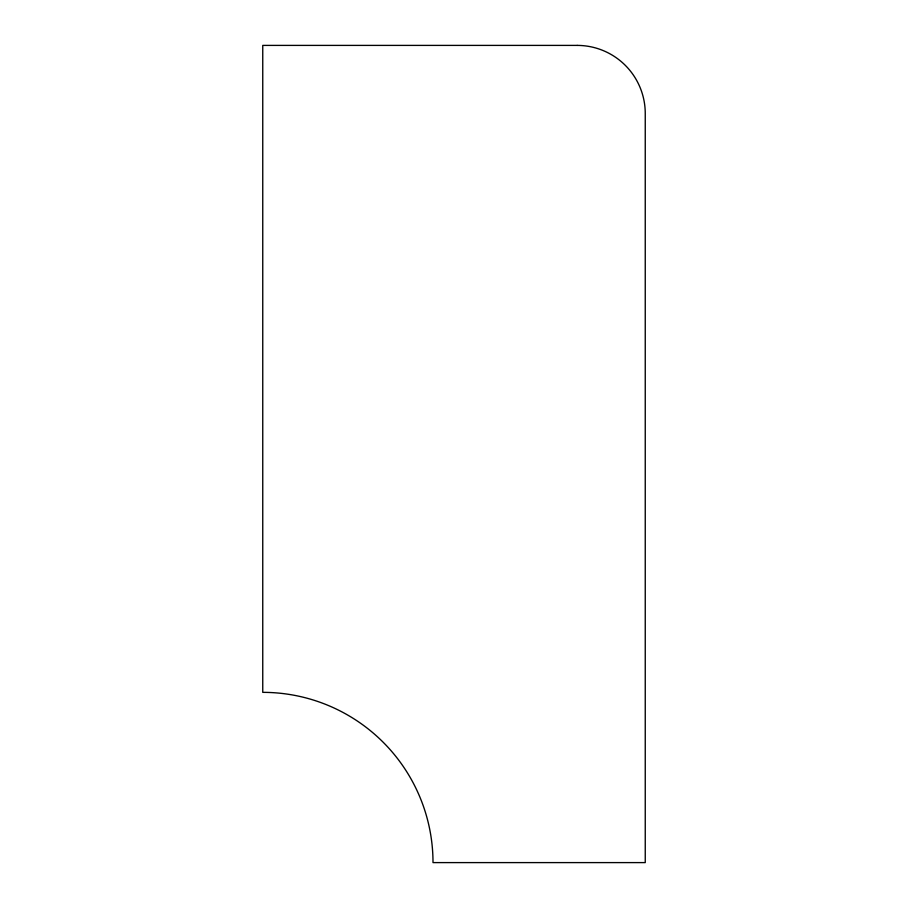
<?xml version="1.0" encoding="UTF-8"?>
<svg xmlns="http://www.w3.org/2000/svg" width="908" height="908" viewBox="0 0 908 908"><rect width="100%" height="100%" fill="white"/><g stroke="black" fill="none" stroke-linecap="round" stroke-linejoin="round"><path stroke-width="1.36" d="M577.148 45.4L262.752 45.4L262.752 692.35A170.25 170.25 0 0 1 433.002 862.6L645.248 862.6L645.248 113.5A68.1 68.1 0 0 0 577.148 45.4"/></g></svg>
